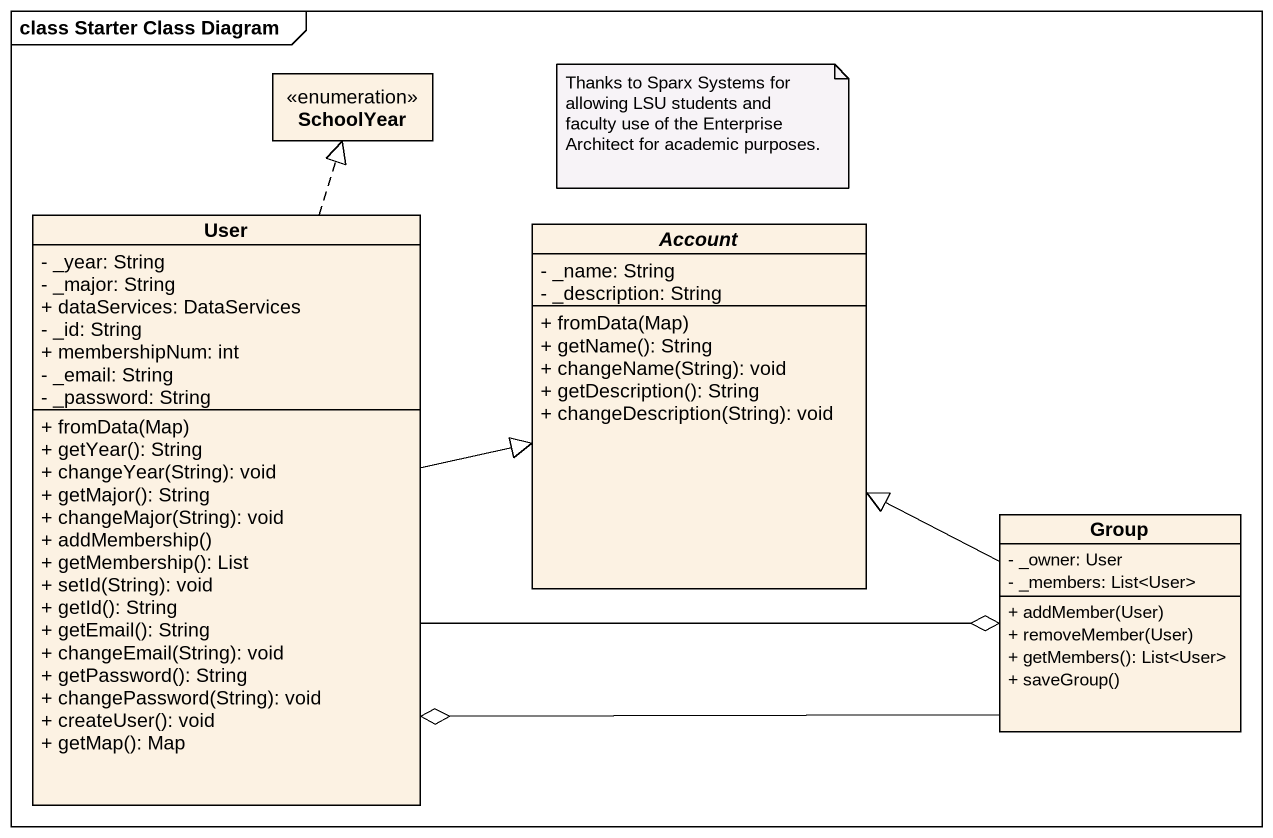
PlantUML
@startuml
mainframe class Starter Class Diagram
hide circle
hide empty members
skinparam classAttributeIconSize 0
enum SchoolYear
class User {
  - _year: String
  - _major: String
  + dataServices: DataServices
  - _id: String
  + membershipNum: int
  - _email: String
  - _password: String
  + fromData(Map)
  + getYear(): String
  + changeYear(String): void
  + getMajor(): String
  + changeMajor(String): void
  + addMembership()
  + getMembership(): List
  + setId(String): void
  + getId(): String
  + getEmail(): String
  + changeEmail(String): void
  + getPassword(): String
  + changePassword(String): void
  + createUser(): void
  + getMap(): Map
}
abstract class Account {
  - _name: String
  - _description: String
  + fromData(Map)
  + getName(): String
  + changeName(String): void
  + getDescription(): String
  + changeDescription(String): void
}
class "Group" as Group_ {
  - _owner: User
  - _members: List<User>
  + addMember(User)
  + removeMember(User)
  + getMembers(): List<User>
  + saveGroup()
}
User .up.|> SchoolYear
User -right-|> Account
User -right-o Group_
Group_ -left-o User
Group_ -left-|> Account
note as N1
  Thanks to Sparx Systems for allowing LSU students and faculty use of the Enterprise Architect for academic purposes.
end note
@enduml
